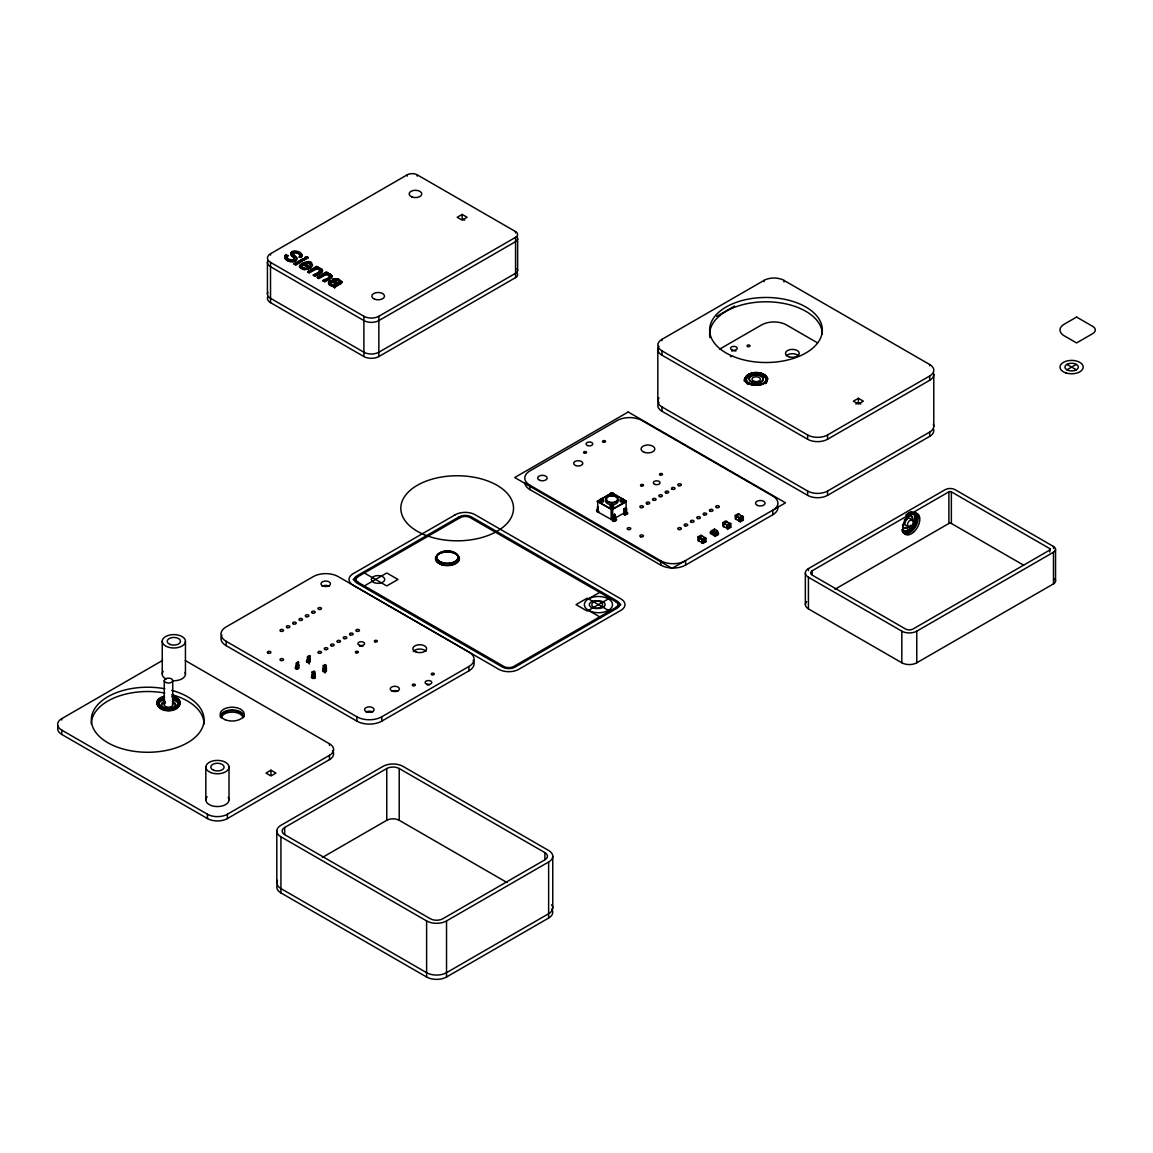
<?xml version="1.0" encoding="UTF-8"?>
<svg xmlns="http://www.w3.org/2000/svg" width="1153" height="1153" viewBox="0 0 1153 1153"><rect width="100%" height="100%" fill="white"/><g stroke="black" fill="none" stroke-linecap="round" stroke-linejoin="round"><path stroke-width="1.5" d="M267.424 294.001L267.424 262.365M276.806 831.068L276.806 882.823M517.625 238.786L517.625 270.422M552.763 907.987L552.763 856.232M805.342 604.561L805.342 572.926M1055.543 549.347L1055.543 580.982M298.108 661.995L296.364 663.004L295.672 668.178L297.431 667.111L298.108 661.995L298.843 665.339L297.085 666.405C294.289 671.089 299.564 667.861 298.829 665.396M297.099 666.348L297.114 663.436L298.858 662.427M309.321 655.524L308.629 660.64L306.857 661.764L307.577 656.533L310.056 655.956C311.065 662.11 305.833 664.892 308.327 656.965L310.056 655.956M597.946 512.278L597.658 506.47L597.182 511.918M295.658 668.236L297.431 667.111M306.857 661.764L308.629 660.64M325.002 664.589L323.258 665.598C322.422 674.505 327.711 671.651 325.002 664.589L325.751 665.022C328.245 671.896 323.287 675.154 324.007 666.016L325.751 665.022M718.362 533.133L717.411 530.755L714.5 529.083L711.387 530.87L711.617 532.383L710.565 532.225M715.119 534.848L718.449 533.176L718.449 534.415L715.249 536.26L710.435 533.392L710.349 532.109L714.341 530.812L714.5 529.083M597.47 500.863L597.441 501.598L611.926 492.735L626.396 501.368L611.854 509.482L597.557 501.44M307.563 659.444L309.321 658.277M296.407 668.61L298.166 667.544M325.031 673.107L325.694 670.974M597.513 501.108L611.926 493.023L626.31 501.151M340.582 283.292A10.031 5.794 0 0 0 341.461 282.716L341.965 281.937L341.461 283.278A10.031 5.794 0 0 1 340.582 283.854L336.546 286.232A8.489 4.9 0 0 0 334.615 287.731M287.875 255.332C282.86 260.419 300.083 261.89 292.574 256.197A18.909 10.925 0 0 1 290.887 254.366C290.57 251.368 295.442 251.224 297.532 251.974C299.117 252.478 300.76 253.285 301.769 254.669C303.96 258.488 295.975 257.004 300.659 257.177C306.309 251.729 288.899 247.708 290.945 254.928A18.909 10.925 0 0 0 292.617 256.744C299.982 262.336 283.177 261.183 287.875 255.908C282.168 252.377 285.295 261.962 290.167 261.111C292.473 261.817 297.964 261.068 296.595 257.652M626.137 501.8L611.854 509.77L597.47 501.353M310.186 267.943L303.196 264.21L301.812 265.666L302.36 267.208L308.456 268.88L304.277 269.816L300.731 268.26L299.679 266.156L303.369 262.985L308.644 262.495L312.65 265.19L310.33 268.433M303.196 264.21C298.915 268.332 306.107 268.735 308.456 269.456M286.189 254.525C279.473 260.419 297.373 265.81 296.595 258.229M597.946 510.88L597.701 511.889L611.926 519.83L626.093 511.889L626.093 511.024M340.582 283.292L336.546 285.656A8.489 4.9 0 0 0 334.615 287.155M310.33 267.856C319.511 253.098 283.321 268.952 308.456 268.88M318.949 271.719L320.231 269.917L317.19 268.635A2.104 1.211 0 0 0 316.671 268.649L314.971 269.153A9.397 5.419 0 0 0 314.12 269.586L309.206 272.425L307.678 272.122L309.206 273.002L314.12 270.162A9.397 5.419 0 0 1 314.971 269.73L316.671 269.226A2.104 1.211 0 0 1 317.19 269.211C329.009 270.883 301.971 279.545 318.949 272.295M328.619 277.311L329.888 275.509L326.847 274.212A2.104 1.211 0 0 0 326.342 274.241L324.627 274.731A9.397 5.419 0 0 0 323.791 275.163L318.877 278.003L317.349 277.7L318.877 278.579L323.791 275.74A9.397 5.419 0 0 1 324.627 275.308L326.342 274.818A2.104 1.211 0 0 1 326.847 274.789C338.665 276.475 311.843 285.079 328.619 277.887M313.472 274.89L315 275.769C316.96 274.962 326.558 270.667 320.664 268.418A4.67 2.695 0 0 0 316.772 267.856L316.787 268.447A4.67 2.695 0 0 1 320.678 268.98C326.328 272.036 317.522 274.414 315 276.345L313.472 275.466M323.143 280.467L324.67 281.361L332.251 276.345L331.401 277.988L324.67 281.937L323.143 281.044M270.523 302.634L270.523 262.365A10.564 6.096 0 0 1 270.523 253.746L407.24 174.809A7.048 4.064 0 0 1 417.199 174.809L515.564 231.594A7.048 4.064 0 0 1 515.564 237.345L515.564 277.614L378.847 356.551A10.564 6.096 0 0 1 363.901 356.551L270.523 302.634A10.564 6.096 0 0 1 267.914 296.465M294.159 263.734L303.167 258.531L304.695 259.411L295.687 265.19L294.159 263.734L295.687 264.613L304.695 259.411M304.839 257.566L306.597 256.557L308.125 257.436L306.367 259.021L304.839 257.566L306.367 258.445L308.125 257.436M294.159 264.311L303.167 259.108L304.695 259.987M304.839 258.142L306.597 257.133L308.125 258.013M307.678 271.546L316.686 266.343L318.069 267.136L316.787 268.447M307.678 272.122L316.686 266.919L318.069 267.712M316.787 267.871L318.069 267.136M317.349 277.124L326.357 271.921C330.162 272.944 324.108 274.918 327.726 272.713M317.349 277.7L326.357 272.497L327.726 273.29M337.267 283.451A17.598 10.161 0 0 1 334.255 282.283C329.124 279.53 329.369 285.93 334.831 284.503A5.549 3.2 0 0 0 336.676 283.724L336.734 284.315A5.549 3.2 0 0 1 334.975 285.079C329.47 286.607 328.951 280.121 334.211 282.889A17.598 10.161 0 0 0 337.267 284.027M462.151 214.415L457.164 217.297L462.151 220.165L467.124 217.297L462.151 214.415L462.151 218.739L464.645 220.165M270.523 262.365L363.901 316.282A10.564 6.096 0 0 0 378.847 316.282L515.564 237.345M661.952 355.153L661.952 350.843A14.081 8.129 0 0 1 661.952 339.342L764.05 280.395A14.081 8.129 0 0 1 783.968 280.395L929.664 364.507A14.081 8.129 0 0 1 929.664 376.008L929.664 380.317L827.551 439.264A14.081 8.129 0 0 1 807.633 439.264L661.952 355.153A14.081 8.129 0 0 1 658.983 346.174M716.734 316.34L734.605 306.021M332.453 750.632A14.081 8.129 0 0 1 329.484 759.611L227.386 818.558A14.081 8.129 0 0 1 207.468 818.558L61.772 734.447L61.772 730.137A14.081 8.129 0 0 1 61.772 718.636L162.602 660.424M719.544 349.2L761.556 324.93A17.612 10.161 0 0 1 786.461 324.93L817.592 342.902M364.348 585.926L386.759 572.983L397.972 579.455L386.759 585.926L364.348 572.983M296.364 665.757L298.108 664.748M296.335 665.973L298.079 664.978M307.548 659.502L309.292 658.507M297.114 666.189L298.858 665.18M308.327 659.718L310.056 658.709M308.283 659.934L310.027 658.939M307.635 662.081L309.379 661.073M312.737 677.964L314.495 677.042L312.737 678.454L312.059 672.055L314.553 671.493C316.83 674.577 312.65 681.38 315.23 677.387M312.059 672.055L314.553 671.493M312.059 674.808L313.803 673.813L313.803 671.06M323.272 668.423L325.002 667.342M312.088 675.067L313.803 673.813M323.287 668.596L325.031 667.601M313.486 678.396L312.809 675.24L314.553 674.246M324.007 668.769L325.751 667.774M312.838 675.499L314.582 674.491M324.036 669.028L325.78 668.019M323.95 671.493L325.708 670.57M324.714 672.012L326.443 670.916M612.892 515.204L614.65 514.209L615.371 515.333L615.414 520.507L613.67 521.516L612.964 515.247L612.92 521.084L614.664 520.075L614.635 514.195M624.09 508.732L625.863 507.738L626.583 508.862L626.612 514.036L624.868 515.045L624.119 508.747L624.119 514.613L625.863 513.604L625.834 507.724M613.641 516.458L615.385 515.463M624.84 510.001L626.583 508.992M612.892 520.825L614.635 519.816M624.09 514.353L625.834 513.344M613.641 521.257L615.385 520.248M624.84 514.786L626.583 513.777M858.38 398.289L853.393 401.172L858.38 404.04L863.352 401.172L858.38 398.289L858.38 402.599L855.886 404.04M661.952 350.843L807.633 434.955A14.081 8.129 0 0 0 827.551 434.955L929.664 376.008M270.969 770.204L265.983 773.086L270.969 775.969L275.942 773.086L270.969 770.204L270.969 774.528M226.132 641.313L356.882 716.791A17.612 10.161 0 0 0 381.787 716.791L468.954 666.463A17.612 10.161 0 0 0 468.954 652.094L338.204 576.601A17.612 10.161 0 0 0 313.299 576.601L226.132 626.929A17.612 10.161 0 0 0 226.132 641.313L226.132 645.651L356.882 721.129A17.612 10.161 0 0 0 381.787 721.129L468.954 670.815A17.612 10.161 0 0 0 473.119 660.265M588.477 598.868L600.929 591.676M698.963 537.529L701.874 535.857M723.868 523.159L726.779 521.473M736.32 515.967L739.232 514.281M710.954 533.349L710.565 533.464M701.961 539.258L704.872 537.572L704.973 541.002L705.967 541.579L705.967 538.206L700.88 535.28L697.969 536.967L697.868 540.498L698.963 541.132M726.866 524.889L729.777 523.203L730.872 523.837L730.872 527.195L729.878 526.618L729.878 523.26M739.304 517.697L742.229 516.011L743.325 516.645L743.325 520.003L742.33 519.426L742.33 516.068M711.387 530.87L714.298 532.556L717.411 530.755M61.772 730.137L207.468 814.249A14.081 8.129 0 0 0 227.386 814.249L329.484 755.301A14.081 8.129 0 0 0 329.484 743.786L185.316 660.554M705.867 538.148L702.955 539.835L697.969 536.967L702.854 540.008L702.854 543.366M730.771 523.779L727.86 525.451L722.873 522.583L725.785 520.897L726.88 521.531M743.224 516.587L740.312 518.274L735.326 515.391L738.237 513.705L739.332 514.339M717.57 532.686L714.456 534.473L714.298 532.556M714.24 535.266L716.719 533.839M701.961 542.861L704.872 541.175L705.867 541.751L702.955 543.423L701.86 542.804L701.86 539.431M726.866 528.478L729.777 526.791L730.771 527.368L727.86 529.054L726.765 528.42L726.765 525.062M739.304 521.286L742.229 519.599L743.224 520.176L740.312 521.862L739.217 521.228L739.217 517.87M717.281 534.286L714.846 535.482L717.18 534.142C718.521 535.496 718.78 532.383 717.18 532.902M715.509 535.871L715.119 534.747M609.649 598.148L587.237 611.09L576.024 604.619L587.237 598.148L609.649 611.09M524.817 482.79A17.612 10.161 0 0 0 529.962 489.593L660.698 565.071A17.612 10.161 0 0 0 685.603 565.071L772.769 514.757A17.612 10.161 0 0 0 777.612 505.677M658.997 397.915A14.081 8.129 0 0 0 661.952 406.923L807.633 491.034A14.081 8.129 0 0 0 827.551 491.034L929.664 432.087A14.081 8.129 0 0 0 933.31 424.232M658.983 402.253A14.081 8.129 0 0 0 661.952 411.232L807.633 495.343A14.081 8.129 0 0 0 827.551 495.343L929.664 436.396A14.081 8.129 0 0 0 933.483 428.974M1066.871 369.825L1076.34 364.362M284.661 827.465L386.759 768.518A8.806 5.088 0 0 1 399.212 768.518L544.908 852.629A8.806 5.088 0 0 1 544.908 859.821L442.795 918.768A8.806 5.088 0 0 1 430.343 918.768L284.661 834.657A8.806 5.088 0 0 1 284.661 827.465L284.661 834.484M808.426 608.87L808.426 577.249A10.564 6.096 0 0 1 808.426 568.616L945.157 489.679A7.048 4.064 0 0 1 955.116 489.679L1053.482 546.479A7.048 4.064 0 0 1 1053.482 552.229L1053.482 583.865L916.765 662.788A10.564 6.096 0 0 1 901.819 662.788L808.426 608.87A10.564 6.096 0 0 1 806.668 601.607M1049.749 548.626A1.758 1.023 0 0 1 1049.749 550.067L913.032 629.005A5.289 3.055 0 0 1 905.552 629.005L812.173 575.088A5.289 3.055 0 0 1 812.173 570.778L948.89 491.841A1.758 1.023 0 0 1 951.369 491.841L1049.749 548.626L1049.749 552.042M322.321 857.486L386.759 820.287A8.806 5.088 0 0 1 399.212 820.287L507.133 882.593M834.959 589.255L948.89 523.476A1.758 1.023 0 0 1 951.369 523.476L1023.619 565.172M808.426 577.249L901.819 631.167A10.564 6.096 0 0 0 916.765 631.167L1053.482 552.229M280.928 836.819L426.61 920.93A14.081 8.129 0 0 0 446.528 920.93L548.641 861.983A14.081 8.129 0 0 0 548.641 850.482L402.959 766.37A14.081 8.129 0 0 0 383.027 766.37L280.928 825.317A14.081 8.129 0 0 0 280.928 836.819L280.928 892.898L426.61 976.995A14.081 8.129 0 0 0 446.528 976.995L548.641 918.047A14.081 8.129 0 0 0 551.61 909.068M310.186 268.519L303.196 264.772M338.723 282.6L338.492 283.307A22.411 12.928 0 0 1 335.264 282.009L334.529 281.721A11.184 6.457 0 0 0 333.721 281.404C325.665 279.343 328.864 286.146 334.01 286.03A4.655 2.695 0 0 0 333.188 286.852L334.788 287.774L333.203 286.275A4.655 2.695 0 0 1 334.01 285.468M333.203 278.839L338.276 278.767L341.994 281.937L337.829 279.213L333.203 278.839L334.485 280.395L333.203 279.415M334.01 286.03C326.659 287.342 326.659 278.003 333.721 280.828A11.184 6.457 0 0 1 334.529 281.159L335.235 281.462A22.411 12.928 0 0 0 338.463 282.759M286.189 255.101L287.875 255.908M1066.871 364.362L1076.34 369.825M858.38 402.599L860.859 404.04M309.566 267.006L304.536 263.533L309.566 267.006A4.655 2.681 0 0 0 310.777 265.694M739.131 514.454L742.229 516.241M736.32 519.34L739.404 521.113M726.678 521.646L729.777 523.433M723.868 526.517L726.952 528.305L726.866 525.119M723.868 526.748L722.772 526.114L722.772 522.756L727.759 525.624L727.759 528.996M713.548 530.25L714.341 530.812M715.206 532.542L718.362 534.473M710.435 532.052L715.249 534.934M702.062 542.688L698.963 540.901L698.963 537.759M772.769 514.757L772.769 510.404A17.612 10.161 0 0 0 772.769 496.035L642.019 420.557A17.612 10.161 0 0 0 617.129 420.557L529.962 470.871A17.612 10.161 0 0 0 529.962 485.254L660.698 560.733A17.612 10.161 0 0 0 685.603 560.733L685.603 565.071M588.477 610.369L600.929 617.561M307.577 656.533L308.327 656.965M323.258 665.598L324.007 666.016M296.364 663.004L297.114 663.436M293.381 254.294A21.489 12.409 0 0 0 294.577 255.49L295.096 255.995A20.019 11.559 0 0 1 296.638 257.638M293.381 254.871A21.489 12.409 0 0 0 294.577 256.067L295.096 256.571A20.019 11.559 0 0 1 296.638 258.214M293.381 254.294L292.992 253.689A2.234 1.297 0 0 1 295.572 252.32A4.871 2.81 0 0 1 299.376 256.442M293.381 254.871L292.992 254.265A2.234 1.297 0 0 1 295.572 252.882A4.871 2.81 0 0 1 299.376 257.018M313.832 674.058L314.481 676.955M308.629 661.116L309.292 664.013M1053.482 546.479L1053.482 548.453M951.369 491.841L951.369 523.476M948.89 491.841L948.89 523.476M933.786 374.566L933.786 426.336M929.664 364.507L929.664 365.847M929.664 432.087L929.664 436.396M916.765 631.167L916.765 662.788M901.819 631.167L901.819 662.788M827.551 434.955L827.551 439.264M827.551 491.034L827.551 495.343M812.173 570.778L812.173 574.727M808.426 568.616L808.426 570.591M807.633 434.955L807.633 439.264M807.633 491.034L807.633 495.343M783.968 280.395L783.968 282.009M764.05 280.395L764.05 281.736M740.212 521.805L740.212 518.446L735.225 515.564L735.225 518.936L736.32 519.556L736.219 516.14M739.304 517.928L739.304 521.055M723.767 523.332L723.767 526.69M715.336 534.978L715.336 536.217M713.462 530.308L713.462 531.547M704.872 537.802L704.872 540.944M700.981 535.338L700.981 538.696M698.862 537.702L698.862 541.074M661.952 339.342L661.952 340.697M661.952 406.923L661.952 411.232M660.698 560.733L660.698 565.071M657.815 349.402L657.815 401.172M626.093 500.676L626.093 511.889M612.647 509.309L612.647 519.657M611.148 509.309L611.148 519.657M597.701 500.676L597.701 511.889M548.641 861.983L548.641 918.047M544.908 852.629L544.908 859.648M529.962 485.254L529.962 489.593M515.564 231.594L515.564 232.949M468.954 666.463L468.954 670.815M446.528 920.93L446.528 976.995M426.61 920.93L426.61 976.995M417.199 174.809L417.199 176.15M407.24 174.809L407.24 176.15M399.212 768.518L399.212 820.287M386.759 768.518L386.759 820.287M381.787 716.791L381.787 721.129M378.847 316.282L378.847 356.551M363.901 316.282L363.901 356.551M356.882 716.791L356.882 721.129M329.484 743.786L329.484 745.414M329.484 755.301L329.484 759.611M312.809 672.487L312.809 675.24M270.523 253.746L270.523 255.087M229.015 767.091L229.015 799.865M227.386 814.249L227.386 818.558M207.468 814.249L207.468 818.558M205.825 767.091L205.825 799.865M185.446 641.428A11.602 6.702 0 0 1 167.805 647.006A11.602 6.702 0 0 1 168.28 635.404A11.602 6.702 0 0 1 185.446 641.428L185.446 674.217M172.734 680.587A4.223 2.436 0 0 1 166.392 682.706A4.223 2.436 0 0 1 166.392 678.468A4.223 2.436 0 0 1 172.734 680.587L172.734 704.742M164.274 680.587L164.274 704.742M162.242 641.126L162.242 673.9M61.772 718.636L61.772 719.976M172.417 699.511A9.858 5.693 0 0 1 176.294 708.23A9.858 5.693 0 0 1 160.714 708.23A9.858 5.693 0 0 1 164.591 699.511M172.417 697.219A9.858 5.693 0 0 1 176.294 705.924A9.858 5.693 0 0 1 160.714 705.924A9.858 5.693 0 0 1 164.591 697.219M172.489 701.384A7.048 4.064 0 0 1 175.515 705.132A7.048 4.064 0 0 1 171.307 708.475M165.701 708.475A7.048 4.064 0 0 1 161.463 704.944A7.048 4.064 0 0 1 165.081 701.183M172.705 699.15A10.564 6.096 0 0 1 176.856 708.475A10.564 6.096 0 0 1 160.152 708.475A10.564 6.096 0 0 1 164.302 699.15M172.489 701.961A7.048 4.064 0 0 1 173.022 708.446M163.985 708.446A7.048 4.064 0 0 1 165.081 701.759M172.705 697.709A10.564 6.096 0 0 1 176.856 707.048A10.564 6.096 0 0 1 160.152 707.048A10.564 6.096 0 0 1 164.302 697.709M172.028 696.916A11.616 6.716 0 0 1 178.138 707.048A11.616 6.716 0 0 1 159.561 707.596A11.616 6.716 0 0 1 163.885 697.147M172.028 696.052A11.616 6.716 0 0 1 178.138 706.198A11.616 6.716 0 0 1 159.561 706.731A11.616 6.716 0 0 1 163.885 696.282M172.388 703.777A4.223 2.436 0 0 1 170.658 706.847A4.223 2.436 0 0 1 165.167 706.241A4.223 2.436 0 0 1 165.513 703.013M61.772 734.447A14.081 8.129 0 0 1 58.313 726.231M91.346 724.055A56.353 32.529 0 0 1 164.793 693.054M171.754 694.639A56.353 32.529 0 0 1 204.038 724.055M171.754 690.33A56.353 32.529 0 0 1 181.814 745.631A56.353 32.529 0 0 1 92.168 725.28A56.353 32.529 0 0 1 164.793 688.745M221.318 717.771A10.925 6.298 0 0 1 232.185 712.122A10.925 6.298 0 0 1 243.038 717.771M220.209 716.82A11.977 6.918 0 0 1 232.185 709.917A11.977 6.918 0 0 1 244.162 716.82M221.318 717.469A10.925 6.298 0 0 1 232.185 710.522A10.925 6.298 0 0 1 243.038 717.469M185.085 672.401A11.602 6.702 0 0 1 172.503 680.717M166.205 679.103A11.602 6.702 0 0 1 163.207 671.392M228.208 797.4A11.602 6.702 0 0 1 216.836 806.552A11.602 6.702 0 0 1 207.122 796.795M226.132 645.651A17.612 10.161 0 0 1 221.967 635.101M365.977 712.006A4.756 2.738 0 0 1 372.693 712.006M314.236 676.263A1.931 1.124 0 0 1 314.639 678.065A1.931 1.124 0 0 1 311.555 677.733A1.931 1.124 0 0 1 313.025 676.148M325.665 669.893A1.931 1.124 0 0 1 325.636 671.695A1.931 1.124 0 0 1 322.667 671.118A1.931 1.124 0 0 1 324.512 669.662M391.833 691.267A4.583 2.637 0 0 1 397.828 691.267M427.287 684.983A3.344 1.931 0 0 1 429.392 684.94M359.606 646.285A3.344 1.931 0 0 1 362.82 646.285M413.307 651.618A6.875 3.963 0 0 1 419.49 649.053A6.875 3.963 0 0 1 425.99 651.359M322.163 586.344A4.756 2.738 0 0 1 329.34 586.344M551.61 904.759A14.081 8.129 0 0 1 548.641 913.738L446.528 972.685A14.081 8.129 0 0 1 426.61 972.685L280.928 888.574A14.081 8.129 0 0 1 277.469 880.359M280.928 892.898A14.081 8.129 0 0 1 277.469 884.668M358.122 582.323A7.048 4.064 0 0 1 358.122 576.572M615.875 601.736A7.048 4.064 0 0 1 615.875 607.487M933.483 372.909A14.081 8.129 0 0 1 929.664 380.317M748.11 384.569A10.564 6.096 0 0 1 748.513 376.498A10.564 6.096 0 0 1 762.45 375.734A10.564 6.096 0 0 1 765.462 383.632M744.665 381.355A11.616 6.716 0 0 1 753.846 374.091A11.616 6.716 0 0 1 767.293 378.631M744.852 380.159A11.616 6.716 0 0 1 748.009 376.786M765.145 377.233A11.616 6.716 0 0 1 765.794 377.723M709.931 337.67A56.353 32.529 0 0 1 763.07 301.827A56.353 32.529 0 0 1 822.334 334.312M744.319 381.095A11.977 6.918 0 0 1 754.379 373.543A11.977 6.918 0 0 1 767.941 378.962M745.746 379.741A11.977 6.918 0 0 1 746.351 379.178M745.818 382.292A10.925 6.298 0 0 1 757.305 374.105A10.925 6.298 0 0 1 765.765 383.43M744.665 381.066A11.616 6.716 0 0 1 754.437 373.745A11.616 6.716 0 0 1 767.595 379.006M1054.303 578.676A7.048 4.064 0 0 1 1053.482 583.865M911.72 512.653A10.925 6.298 -60 0 1 914.862 524.759A10.925 6.298 -60 0 1 902.424 531.187M915.453 512.624A11.977 6.918 -60 0 1 914.862 526.027A11.977 6.918 -60 0 1 903.548 533.248M905.768 515.29A11.977 6.918 -60 0 1 911.994 511.687M914.488 513.806A10.925 6.298 -60 0 1 912.816 525.48A10.925 6.298 -60 0 1 903.404 531.764M913.291 513.806A9.858 5.693 -60 0 1 911.994 526.128A9.858 5.693 -60 0 1 902.05 529.775M906.979 516.861A7.048 4.064 -60 0 1 912.672 520.825M910.611 525.235A7.048 4.064 -60 0 1 902.929 525.379M904.356 519.96A7.048 4.064 -60 0 1 904.745 519.354M914.142 513.676A10.564 6.096 -60 0 1 912.888 525.523A10.564 6.096 -60 0 1 903.174 531.418M906.935 516.241A7.048 4.064 -60 0 1 912.182 520.536M908.751 526.445A7.048 4.064 -60 0 1 902.424 525.091M911.187 513.244A10.564 6.096 -60 0 1 914.66 525.321A10.564 6.096 -60 0 1 902.179 529.904M914.934 512.653A11.616 6.716 -60 0 1 914.934 526.071A11.616 6.716 -60 0 1 903.318 532.787M906.863 514.901A11.616 6.716 -60 0 1 911.389 512.292M907.613 515.333A11.616 6.716 -60 0 1 917.702 515.722A11.616 6.716 -60 0 1 912.657 530.481A11.616 6.716 -60 0 1 902.237 531.057M907.887 525.451A4.223 2.436 -60 0 1 904.903 523.621A4.223 2.436 -60 0 1 908.06 518.446A4.223 2.436 -60 0 1 910.856 520.594M730.44 356.075A1.499 0.865 0 0 1 731.031 356.825M731.867 351.117A3.344 1.931 0 0 1 735.873 351.117M786.36 355.787A6.875 3.963 0 0 1 792.399 353.726A6.875 3.963 0 0 1 798.424 355.787M598.984 511.485A1.931 1.124 0 0 1 596.605 510.765A1.931 1.124 0 0 1 597.773 509.367M602.428 500.128A1.758 1.023 0 0 1 603.394 501.685A1.758 1.023 0 0 1 600.54 501.742A1.758 1.023 0 0 1 601.318 500.157M612.848 506.008A1.758 1.023 0 0 1 613.252 507.507A1.758 1.023 0 0 1 610.614 507.565A1.758 1.023 0 0 1 610.831 506.052M617.504 499.624A6.169 3.56 0 0 1 615.342 504.063A6.169 3.56 0 0 1 607.429 503.558A6.169 3.56 0 0 1 606.954 498.975M612.848 494.507A1.758 1.023 0 0 1 613.223 496.021A1.758 1.023 0 0 1 610.557 496.021A1.758 1.023 0 0 1 610.946 494.507M622.101 500.099A1.758 1.023 0 0 1 623.456 501.526A1.758 1.023 0 0 1 620.703 501.872A1.758 1.023 0 0 1 620.905 500.258M517.048 268.808A7.048 4.064 0 0 1 515.564 273.29L378.847 352.227A10.564 6.096 0 0 1 363.901 352.227L270.523 298.31A10.564 6.096 0 0 1 267.914 292.156M516.746 236.812A7.048 4.064 0 0 1 515.564 241.669L378.847 320.592A10.564 6.096 0 0 1 363.901 320.592L270.523 266.689A10.564 6.096 0 0 1 267.914 260.52M516.746 272.757A7.048 4.064 0 0 1 515.564 277.614M326.443 273.448A4.67 2.695 0 0 1 330.349 273.996L332.295 276.201L330.32 274.587A4.67 2.695 0 0 0 326.443 274.01M304.579 263.547A3.704 2.133 0 0 1 308.773 263.086A3.704 2.133 0 0 1 310.95 265.204M304.579 264.123A3.704 2.133 0 0 1 308.716 263.633A3.704 2.133 0 0 1 310.964 265.694M310.748 265.204A4.655 2.681 0 0 1 309.523 266.401M339.876 282.081A2.666 1.542 0 0 1 338.838 283.033M334.37 280.237A3.92 2.263 0 0 1 339.818 282.067M334.37 279.66A3.92 2.263 0 0 1 339.818 281.491M339.876 281.505A2.666 1.542 0 0 1 338.838 282.471M628.198 411.996L514.699 477.529L672.026 568.343L785.51 502.823L628.198 411.996M455.248 514.757L353.149 573.704A14.081 8.129 0 0 0 353.149 585.205L498.831 669.316A14.081 8.129 0 0 0 518.749 669.316L620.862 610.369A14.081 8.129 0 0 0 620.862 598.868L475.166 514.757A14.081 8.129 0 0 0 455.248 514.757M458.98 516.904L356.882 575.866A8.806 5.088 0 0 0 356.882 583.043L502.564 667.155A8.806 5.088 0 0 0 515.016 667.155L617.129 608.207A8.806 5.088 0 0 0 617.129 601.016L471.433 516.904A8.806 5.088 0 0 0 458.98 516.904M460.234 517.625L353.149 579.455L503.818 666.434A7.048 4.064 0 0 0 513.777 666.434L620.862 604.619L470.193 517.625A7.048 4.064 0 0 0 460.234 517.625M1076.585 317.061L1064.133 324.252A14.081 8.129 0 0 0 1064.133 335.754L1076.585 342.945L1092.77 333.592A8.806 5.088 0 0 0 1092.77 326.4L1076.585 317.061M225.152 719.703A11.977 6.918 0 0 0 244.09 714.831A11.977 6.918 0 0 0 227.3 707.798A11.977 6.918 0 0 0 225.152 719.703M170.154 644.498A6.687 3.863 0 0 0 180.517 641.515A6.687 3.863 0 0 0 170.86 637.825A6.687 3.863 0 0 0 170.154 644.498M210.74 772.553A11.602 6.702 0 0 0 228.971 767.682A11.602 6.702 0 0 0 212.556 761.009A11.602 6.702 0 0 0 210.74 772.553M213.723 770.305A6.687 3.863 0 0 0 224.1 767.321A6.687 3.863 0 0 0 214.444 763.632A6.687 3.863 0 0 0 213.723 770.305M366.668 711.877A4.756 2.738 0 0 0 374.076 709.801A4.756 2.738 0 0 0 367.259 707.135A4.756 2.738 0 0 0 366.668 711.877M392.265 691.123A4.583 2.637 0 0 0 399.399 689.119A4.583 2.637 0 0 0 392.827 686.554A4.583 2.637 0 0 0 392.265 691.123M296.148 668.87A1.931 1.124 0 0 0 299.045 667.904A1.931 1.124 0 0 0 296.148 666.938A1.931 1.124 0 0 0 296.148 668.87M280.77 660.482A1.787 1.038 0 0 0 283.552 659.703A1.787 1.038 0 0 0 280.986 658.694A1.787 1.038 0 0 0 280.77 660.482M307.347 662.399A1.931 1.124 0 0 0 310.258 661.433A1.931 1.124 0 0 0 307.347 660.467A1.931 1.124 0 0 0 307.347 662.399M268.231 653.218A1.787 1.038 0 0 0 270.912 652.324A1.787 1.038 0 0 0 268.231 651.431A1.787 1.038 0 0 0 268.231 653.218M318.833 653.218A1.787 1.038 0 0 0 321.514 652.324A1.787 1.038 0 0 0 318.833 651.431A1.787 1.038 0 0 0 318.833 653.218M325.045 649.528A1.787 1.038 0 0 0 327.841 648.735A1.787 1.038 0 0 0 325.276 647.741A1.787 1.038 0 0 0 325.045 649.528M331.372 645.867A1.787 1.038 0 0 0 334.168 645.089A1.787 1.038 0 0 0 331.588 644.095A1.787 1.038 0 0 0 331.372 645.867M280.77 631.267A1.787 1.038 0 0 0 283.552 630.489A1.787 1.038 0 0 0 280.986 629.48A1.787 1.038 0 0 0 280.77 631.267M287.097 627.607A1.787 1.038 0 0 0 289.879 626.828A1.787 1.038 0 0 0 287.313 625.834A1.787 1.038 0 0 0 287.097 627.607M293.424 623.96A1.787 1.038 0 0 0 296.206 623.182A1.787 1.038 0 0 0 293.64 622.173A1.787 1.038 0 0 0 293.424 623.96M412.976 685.675A1.499 0.865 0 0 0 415.311 685.026A1.499 0.865 0 0 0 413.163 684.176A1.499 0.865 0 0 0 412.976 685.675M426.783 684.133A3.344 1.931 0 0 0 431.798 682.461A3.344 1.931 0 0 0 426.783 680.789A3.344 1.931 0 0 0 426.783 684.133M432.044 674.75A1.499 0.865 0 0 0 434.277 674.001A1.499 0.865 0 0 0 432.044 673.251A1.499 0.865 0 0 0 432.044 674.75M356.046 652.8A1.499 0.865 0 0 0 358.381 652.151A1.499 0.865 0 0 0 356.234 651.315A1.499 0.865 0 0 0 356.046 652.8M359.549 645.305A3.344 1.931 0 0 0 364.564 643.633A3.344 1.931 0 0 0 359.549 641.962A3.344 1.931 0 0 0 359.549 645.305M375.013 641.846A1.499 0.865 0 0 0 377.348 641.198A1.499 0.865 0 0 0 375.201 640.362A1.499 0.865 0 0 0 375.013 641.846M416.305 652.108A6.875 3.963 0 0 0 426.61 648.663A6.875 3.963 0 0 0 416.305 645.233A6.875 3.963 0 0 0 416.305 652.108M337.699 642.221A1.787 1.038 0 0 0 340.481 641.443A1.787 1.038 0 0 0 337.915 640.434A1.787 1.038 0 0 0 337.699 642.221M344.127 638.603A1.787 1.038 0 0 0 346.822 637.71A1.787 1.038 0 0 0 344.127 636.816A1.787 1.038 0 0 0 344.127 638.603M350.353 634.914A1.787 1.038 0 0 0 353.135 634.136A1.787 1.038 0 0 0 350.57 633.127A1.787 1.038 0 0 0 350.353 634.914M356.781 631.296A1.787 1.038 0 0 0 359.462 630.403A1.787 1.038 0 0 0 356.781 629.509A1.787 1.038 0 0 0 356.781 631.296M299.751 620.314A1.787 1.038 0 0 0 302.533 619.521A1.787 1.038 0 0 0 299.967 618.527A1.787 1.038 0 0 0 299.751 620.314M306.078 616.653A1.787 1.038 0 0 0 308.86 615.875A1.787 1.038 0 0 0 306.294 614.866A1.787 1.038 0 0 0 306.078 616.653M312.391 613.007A1.787 1.038 0 0 0 315.187 612.229A1.787 1.038 0 0 0 312.622 611.22A1.787 1.038 0 0 0 312.391 613.007M318.833 609.389A1.787 1.038 0 0 0 321.514 608.496A1.787 1.038 0 0 0 318.833 607.602A1.787 1.038 0 0 0 318.833 609.389M323.373 586.171A4.756 2.738 0 0 0 330.507 583.793A4.756 2.738 0 0 0 323.373 581.415A4.756 2.738 0 0 0 323.373 586.171M595.092 607.962A6.687 3.863 0 0 0 605.138 604.619A6.687 3.863 0 0 0 595.092 601.275A6.687 3.863 0 0 0 595.092 607.962M591.403 611.652A14.081 8.129 0 0 0 612.531 604.619A14.081 8.129 0 0 0 591.403 597.571A14.081 8.129 0 0 0 591.403 611.652M592.613 607.962A6.687 3.863 0 0 0 602.644 604.619A6.687 3.863 0 0 0 592.613 601.275A6.687 3.863 0 0 0 592.613 607.962M374.12 582.582A6.687 3.863 0 0 0 384.698 579.858A6.687 3.863 0 0 0 375.316 575.923A6.687 3.863 0 0 0 374.12 582.582M424.117 534.632A56.353 32.529 0 0 0 513.229 511.644A56.353 32.529 0 0 0 434.191 478.581A56.353 32.529 0 0 0 424.117 534.632M442.132 562.505A10.564 6.096 0 0 0 457.986 557.23A10.564 6.096 0 0 0 442.132 551.941A10.564 6.096 0 0 0 442.132 562.505M441.613 564.48A11.616 6.716 0 0 0 459.038 558.657A11.616 6.716 0 0 0 441.613 552.849A11.616 6.716 0 0 0 441.613 564.48M441.959 562.678A10.925 6.298 0 0 0 458.332 557.23A10.925 6.298 0 0 0 441.959 551.768A10.925 6.298 0 0 0 441.959 562.678M441.44 564.653A11.977 6.918 0 0 0 459.398 558.657A11.977 6.918 0 0 0 441.44 552.676A11.977 6.918 0 0 0 441.44 564.653M751.295 384.151A9.858 5.693 0 0 0 766.082 379.222A9.858 5.693 0 0 0 751.295 374.293A9.858 5.693 0 0 0 751.295 384.151M752.707 382.753A7.048 4.064 0 0 0 763.272 379.222A7.048 4.064 0 0 0 752.707 375.705A7.048 4.064 0 0 0 752.707 382.753M750.934 384.511A10.564 6.096 0 0 0 766.788 379.222A10.564 6.096 0 0 0 750.934 373.947A10.564 6.096 0 0 0 750.934 384.511M752.087 381.946A7.048 4.064 0 0 0 763.228 379.078A7.048 4.064 0 0 0 753.356 374.941A7.048 4.064 0 0 0 752.087 381.946M754.105 381.34A4.223 2.436 0 0 0 760.447 379.222A4.223 2.436 0 0 0 754.105 377.117A4.223 2.436 0 0 0 754.105 381.34M732.919 356.335A56.353 32.529 0 0 0 822.031 333.361A56.353 32.529 0 0 0 742.993 300.299A56.353 32.529 0 0 0 732.919 356.335M750.762 384.237A10.925 6.298 0 0 0 767.134 378.775A10.925 6.298 0 0 0 750.762 373.313A10.925 6.298 0 0 0 750.762 384.237M750.099 384.165A10.925 6.298 0 0 0 767.12 379.395A10.925 6.298 0 0 0 751.453 373.269A10.925 6.298 0 0 0 750.099 384.165M750.026 383.877A10.564 6.096 0 0 0 766.731 379.568A10.564 6.096 0 0 0 751.915 373.37A10.564 6.096 0 0 0 750.026 383.877M913.565 532.196A11.977 6.918 -60 0 0 917.356 513.647A11.977 6.918 -60 0 0 903.188 526.2A11.977 6.918 -60 0 0 913.565 532.196M911.144 526.33A4.223 2.436 -60 0 0 912.484 519.772A4.223 2.436 -60 0 0 907.483 524.211A4.223 2.436 -60 0 0 911.144 526.33M911.677 529.89A9.858 5.693 -60 0 0 914.805 514.613A9.858 5.693 -60 0 0 903.145 524.961A9.858 5.693 -60 0 0 911.677 529.89M1068.024 370.358A6.687 3.863 0 0 0 1078.3 367.245A6.687 3.863 0 0 0 1068.5 363.671A6.687 3.863 0 0 0 1068.024 370.358M1065.804 372.895A11.602 6.702 0 0 0 1083.2 367.101A11.602 6.702 0 0 0 1065.804 361.293A11.602 6.702 0 0 0 1065.804 372.895M732.198 349.993A3.344 1.931 0 0 0 737.214 348.321A3.344 1.931 0 0 0 732.198 346.649A3.344 1.931 0 0 0 732.198 349.993M747.677 346.534A1.499 0.865 0 0 0 750.012 345.871A1.499 0.865 0 0 0 747.865 345.035A1.499 0.865 0 0 0 747.677 346.534M788.955 356.781A6.875 3.963 0 0 0 799.26 353.351A6.875 3.963 0 0 0 788.955 349.907A6.875 3.963 0 0 0 788.955 356.781M539.748 480.34A4.756 2.738 0 0 0 547.156 478.25A4.756 2.738 0 0 0 540.339 475.598A4.756 2.738 0 0 0 539.748 480.34M575.938 465.625A4.583 2.637 0 0 0 582.798 463.333A4.583 2.637 0 0 0 575.938 461.056A4.583 2.637 0 0 0 575.938 465.625M613.67 520.724A1.931 1.124 0 0 0 616.567 519.758A1.931 1.124 0 0 0 613.67 518.792A1.931 1.124 0 0 0 613.67 520.724M628.082 529.515A1.787 1.038 0 0 0 630.763 528.607A1.787 1.038 0 0 0 628.082 527.714A1.787 1.038 0 0 0 628.082 529.515M624.753 514.209A1.931 1.124 0 0 0 627.765 513.373A1.931 1.124 0 0 0 624.998 512.278A1.931 1.124 0 0 0 624.753 514.209M640.621 536.779A1.787 1.038 0 0 0 643.417 535.986A1.787 1.038 0 0 0 640.852 534.992A1.787 1.038 0 0 0 640.621 536.779M640.737 507.594A1.787 1.038 0 0 0 643.417 506.7A1.787 1.038 0 0 0 640.737 505.807A1.787 1.038 0 0 0 640.737 507.594M647.064 503.947A1.787 1.038 0 0 0 649.744 503.054A1.787 1.038 0 0 0 647.064 502.16A1.787 1.038 0 0 0 647.064 503.947M653.391 500.287A1.787 1.038 0 0 0 656.071 499.393A1.787 1.038 0 0 0 653.391 498.5A1.787 1.038 0 0 0 653.391 500.287M678.685 529.515A1.787 1.038 0 0 0 681.365 528.607A1.787 1.038 0 0 0 678.685 527.714A1.787 1.038 0 0 0 678.685 529.515M685.012 525.854A1.787 1.038 0 0 0 687.692 524.961A1.787 1.038 0 0 0 685.012 524.067A1.787 1.038 0 0 0 685.012 525.854M691.223 522.165A1.787 1.038 0 0 0 694.02 521.387A1.787 1.038 0 0 0 691.454 520.378A1.787 1.038 0 0 0 691.223 522.165M584.355 453.129A1.499 0.865 0 0 0 586.589 452.38A1.499 0.865 0 0 0 584.355 451.63A1.499 0.865 0 0 0 584.355 453.129M587.756 445.606A3.344 1.931 0 0 0 592.772 443.934A3.344 1.931 0 0 0 587.756 442.262A3.344 1.931 0 0 0 587.756 445.606M603.322 442.175A1.499 0.865 0 0 0 605.57 441.426A1.499 0.865 0 0 0 603.322 440.677A1.499 0.865 0 0 0 603.322 442.175M641.183 485.961A1.499 0.865 0 0 0 643.518 485.312A1.499 0.865 0 0 0 641.371 484.476A1.499 0.865 0 0 0 641.183 485.961M654.99 484.419A3.344 1.931 0 0 0 660.02 482.747A3.344 1.931 0 0 0 654.99 481.075A3.344 1.931 0 0 0 654.99 484.419M660.251 475.036A1.499 0.865 0 0 0 662.499 474.301A1.499 0.865 0 0 0 660.251 473.552A1.499 0.865 0 0 0 660.251 475.036M644.513 452.394A6.875 3.963 0 0 0 654.818 448.964A6.875 3.963 0 0 0 644.513 445.534A6.875 3.963 0 0 0 644.513 452.394M659.703 496.64A1.787 1.038 0 0 0 662.399 495.747A1.787 1.038 0 0 0 659.703 494.853A1.787 1.038 0 0 0 659.703 496.64M666.03 492.994A1.787 1.038 0 0 0 668.711 492.1A1.787 1.038 0 0 0 666.03 491.192A1.787 1.038 0 0 0 666.03 492.994M672.358 489.333A1.787 1.038 0 0 0 675.038 488.44A1.787 1.038 0 0 0 672.358 487.546A1.787 1.038 0 0 0 672.358 489.333M678.685 485.687A1.787 1.038 0 0 0 681.365 484.793A1.787 1.038 0 0 0 678.685 483.9A1.787 1.038 0 0 0 678.685 485.687M697.666 518.547A1.787 1.038 0 0 0 700.347 517.654A1.787 1.038 0 0 0 697.666 516.76A1.787 1.038 0 0 0 697.666 518.547M703.993 514.901A1.787 1.038 0 0 0 706.674 514.007A1.787 1.038 0 0 0 703.993 513.114A1.787 1.038 0 0 0 703.993 514.901M710.306 511.255A1.787 1.038 0 0 0 713.001 510.361A1.787 1.038 0 0 0 710.306 509.453A1.787 1.038 0 0 0 710.306 511.255M716.633 507.594A1.787 1.038 0 0 0 719.328 506.7A1.787 1.038 0 0 0 716.633 505.807A1.787 1.038 0 0 0 716.633 507.594M757.651 505.49A4.756 2.738 0 0 0 765.059 503.414A4.756 2.738 0 0 0 758.242 500.748A4.756 2.738 0 0 0 757.651 505.49M600.944 500.517A1.758 1.023 0 0 0 603.682 499.739A1.758 1.023 0 0 0 601.16 498.759A1.758 1.023 0 0 0 600.944 500.517M610.903 506.268A1.758 1.023 0 0 0 613.655 505.49A1.758 1.023 0 0 0 611.119 504.51A1.758 1.023 0 0 0 610.903 506.268M608.438 502.333A6.169 3.56 0 0 0 618.037 499.638A6.169 3.56 0 0 0 609.202 496.179A6.169 3.56 0 0 0 608.438 502.333M610.903 494.767A1.758 1.023 0 0 0 613.655 493.988A1.758 1.023 0 0 0 611.119 493.008A1.758 1.023 0 0 0 610.903 494.767M620.862 500.517A1.758 1.023 0 0 0 623.614 499.739A1.758 1.023 0 0 0 621.078 498.759A1.758 1.023 0 0 0 620.862 500.517M608.64 501.872A5.808 3.358 0 0 0 617.691 499.335A5.808 3.358 0 0 0 609.361 496.078A5.808 3.358 0 0 0 608.64 501.872M411.736 196.889A6.341 3.661 0 0 0 421.767 194.309A6.341 3.661 0 0 0 412.875 190.591A6.341 3.661 0 0 0 411.736 196.889M374.451 299.103A6.341 3.661 0 0 0 384.482 296.508A6.341 3.661 0 0 0 375.59 292.79A6.341 3.661 0 0 0 374.451 299.103"/></g></svg>
